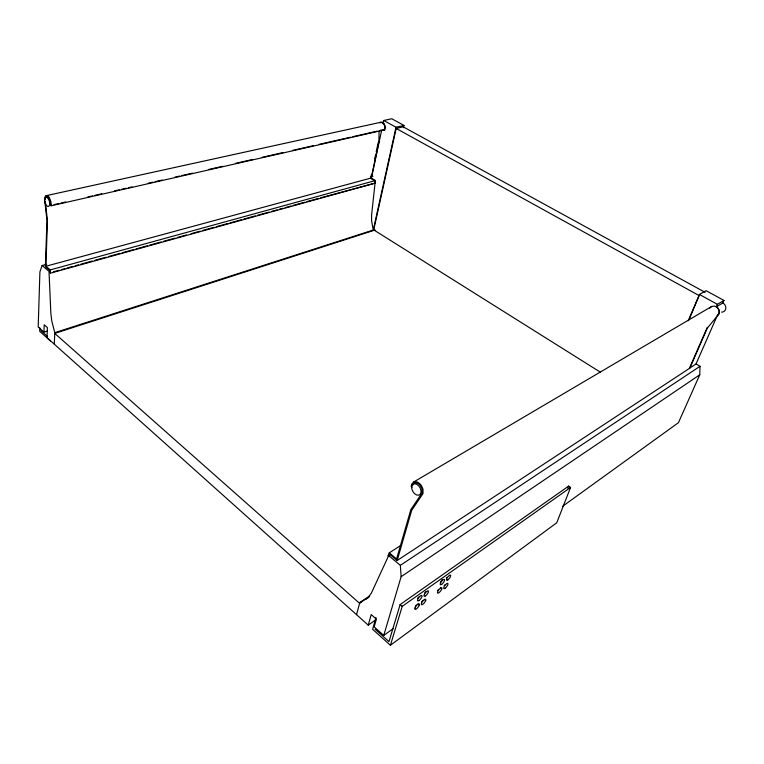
<?xml version="1.0" encoding="UTF-8"?>
<svg xmlns="http://www.w3.org/2000/svg" width="764" height="764" viewBox="0 0 764 764"><rect width="100%" height="100%" fill="white"/><g stroke="black" fill="none" stroke-linecap="round" stroke-linejoin="round"><path stroke-width="1.15" d="M379.068 131.179L378.906 141.856L371.18 178.002L45.897 266.254L47.454 220.786L45.324 201.667M39.833 327.794L39.718 331.337L50.453 340.954M562.505 506.37L678.451 422.664L699.748 374.818L700.025 366.3L696.099 363.979L689.434 368.267L707.33 327.307M47.349 331.041L43.949 332.13L44.207 324.805L47.368 327.603L46.996 337.64L368.238 625.133L375.067 620.349M45.964 195.727L381.437 122.125A4.489 3.209 78.1 0 1 383.91 123.462L385.18 126.728L384.769 129.823L51.093 205.802L50.997 201.849L49.278 197.523A5.959 2.913 73.6 0 0 46.728 195.584L45.324 196.262L44.579 199.022L46.957 220.385L45.382 266.617L49.813 270.313L50.405 273.178L375.143 183.131L375.43 180.533L371.18 178.002M54.301 344.182L54.779 332.674L51.771 320.899L50.873 313.689L49.001 271.315L42.087 265.519L39.909 271.85L38.2 326.992L43.949 332.13M45.076 199.414L45.821 196.95L47.062 196.529A5.042 2.464 73.6 0 1 49.202 198.373L51.093 205.802M375.239 181.393L371.581 215.142L371.581 220.863L373.271 230.05L396.01 127.244L403.984 125.43L403.459 127.75M370.569 178.337L371.304 174.899M374.732 158.816L375.716 154.213M376.203 151.921L378.17 142.734M371.485 177.859L381.58 130.615A4.307 3.085 78.1 0 1 380.825 130.052M403.984 125.43L391.751 118.745L383.748 120.492L383.251 122.784A4.307 3.085 78.1 0 0 380.864 122.756M705.086 292.316L403.22 126.853L396.191 128.457L373.73 229.897L600.409 372.211M412.512 485.341L414.155 483.115L416.552 482.905A6.59 4.288 59.9 0 1 420.334 485.589L421.986 488.693L422.158 492.847L410.841 509.626L396.583 558.99L389.258 552.869L387.911 555.82L388.723 556.507L389.736 554.301L397.165 560.509L689.806 368.152L707.321 328.081L718.905 314.09L719.211 310.747L717.893 308.169A5.472 4.785 49 0 0 714.225 306.106L711.618 306.479L413.849 481.903L411.892 483.86L411.127 486.496L411.997 487.174M441.726 589.015L441.859 588.471A3.314 1.079 -52.3 0 0 440.198 588.337A3.314 1.079 -52.3 0 0 437.629 591.861L437.495 592.406A3.314 1.079 -52.3 0 0 439.157 592.53A3.314 1.079 -52.3 0 0 441.726 589.015L440.398 587.841M356.54 614.667L359.815 602.576L369.7 595.92M368.238 625.133L371.218 614.571L376.394 619.155L374.179 626.872L383.757 635.419L393.412 628.447M375.983 617.551L372.612 629.316L390.414 645.255L556.727 522.796L570.574 487.451L568.664 486.095L400.126 604.582L388.971 641.617L375.105 629.221M397.165 560.509L411.71 510.314L423.027 493.525L422.969 489.055L421.165 485.321A7.793 5.061 59.9 0 0 416.762 481.874L413.849 481.903M383.757 635.419L401.138 576.677L400.355 565.341L388.685 555.581L371.39 593.045L367.723 598.021L359.815 602.576M390.414 645.255L402.198 606.368L570.574 487.451M567.814 488.263L568.664 486.095M688.24 320.784L699.404 294.426L706.089 290.673L723.947 300.443L722.849 302.945L716.269 306.851A5.252 4.594 49 0 1 719.239 311.177A5.252 4.594 49 0 1 717.348 315.484M688.985 319.724L699.194 295.639L396.191 128.457M716.269 306.851L717.367 304.33L723.947 300.443M696.023 363.941L717.673 314.701M709.689 308.169L711.618 306.479M401.138 576.677L699.748 374.818M361.592 602.013L359.615 603.34L54.75 333.4L375.191 229.974M365.536 599.348L369.489 596.684M400.355 565.341L700.025 366.3M388.685 555.581L390.69 554.282M389.258 552.869L400.288 545.754M379.842 122.756L380.596 122.288M54.779 332.674L374.179 229.754M53.356 271.812L59.095 270.227M61.387 269.587L64.835 268.632M67.127 268.002L72.866 266.407M75.159 265.776L78.606 264.822M80.898 264.191L92.368 261.011M94.669 260.371L106.139 257.201M108.44 256.561L119.91 253.381M122.211 252.75L133.681 249.57M135.982 248.94L147.452 245.76M149.744 245.12L161.223 241.949M163.515 241.309L174.994 238.129M177.286 237.499L186.473 234.959M191.057 233.688L200.235 231.139M202.536 230.508L214.006 227.328M216.308 226.698L227.777 223.518M230.079 222.878L241.548 219.707M243.84 219.067L255.319 215.887M257.611 215.257L269.09 212.077M271.382 211.447L277.122 209.852M279.414 209.221L282.861 208.266M285.153 207.627L290.893 206.041M293.185 205.401L304.664 202.231M306.956 201.591L318.435 198.411M320.727 197.78L375.143 183.131M45.897 266.254L50.271 269.902L375.43 180.533M42.087 265.519L46.68 264.277M370.626 176.818L372.918 176.197M54.072 204.618L58.723 203.558M61.053 203.033L65.704 201.973M87.793 196.95L92.444 195.899M94.774 195.364L101.746 193.779M114.533 190.876L119.184 189.816M121.514 189.291L126.165 188.23M128.486 187.705L131.971 186.903M148.254 183.207L152.905 182.147M155.226 181.622L162.207 180.037M174.994 177.124L179.645 176.073M181.975 175.539L192.433 173.161M208.715 169.465L222.668 166.294M235.455 163.381L252.894 159.418M262.195 157.298L283.129 152.542M292.431 150.432L313.355 145.676M319.171 144.348L350.561 137.214M352.882 136.68L377.301 131.131M379.632 130.606L384.769 129.823M383.748 120.492L396.01 127.244M699.404 294.426L717.367 304.33M371.428 178.852L374.876 180.896M424.326 599.329L425.682 600.475M417.889 603.932L419.245 605.088M400.126 604.582L402.198 606.368M40.96 330.64L47.645 336.609M384.206 124.971L383.719 124.131A3.791 2.712 78.1 0 0 382.401 123.023M50.271 269.902L50.405 273.178M446.94 577.24A3.19 1.05 -52.6 0 1 446.386 577.794M444.753 584.909A3.285 1.07 -52.5 0 1 444.218 585.568M438.555 589.378A3.304 1.089 -52.3 0 1 437.428 590.61M422.607 600.705A3.371 1.117 -51.9 0 1 421.48 601.994M416.437 604.926A3.4 1.136 -51.8 0 1 415.339 606.291M418.72 597.009A3.409 1.146 -51.9 0 1 417.564 598.298M425.672 591.708A3.39 1.136 -52.1 0 1 424.622 593.112M442.232 579.494A3.323 1.098 -52.4 0 1 441.391 580.888M440.857 581.566A3.323 1.098 -52.4 0 1 440.284 582.158M384.302 129.498A3.591 2.569 78.1 0 1 382.468 130.233M383.041 123.405A3.591 2.569 78.1 0 1 384.712 128.829M722.849 302.945A5.205 4.574 48.3 0 1 725.79 308.503A5.205 4.574 48.3 0 1 721.579 312.151M414.995 607.991L414.833 608.564A3.4 1.127 -51.8 0 0 416.485 608.841A3.4 1.127 -51.8 0 0 419.197 605.269L419.35 604.696A3.4 1.127 -51.8 0 0 417.707 604.419A3.4 1.127 -51.8 0 0 414.995 607.991M421.623 602.997L421.384 603.627A3.371 1.117 -52 0 0 422.635 604.41A3.371 1.117 -52 0 0 425.481 601.01L425.72 600.38A3.371 1.117 -52 0 0 424.469 599.587A3.371 1.117 -52 0 0 421.623 602.997M441.735 584.326A3.323 1.098 -52.5 0 0 444.553 579.628A3.323 1.098 -52.5 0 0 440.914 582.34A3.323 1.098 -52.5 0 0 441.735 584.326M425.481 595.901A3.39 1.127 -52.1 0 0 428.451 591.126A3.39 1.127 -52.1 0 0 424.736 593.752A3.39 1.127 -52.1 0 0 425.481 595.901M447.866 579.905A3.199 1.05 -52.6 0 0 450.664 575.378A3.199 1.05 -52.6 0 0 447.226 577.832A3.199 1.05 -52.6 0 0 447.866 579.905M445.097 588.27A3.285 1.07 -52.5 0 0 447.981 583.62A3.285 1.07 -52.5 0 0 444.447 586.15A3.285 1.07 -52.5 0 0 445.097 588.27M419.006 600.514A3.419 1.146 -51.9 0 0 421.995 595.71A3.419 1.146 -51.9 0 0 418.233 598.365A3.419 1.146 -51.9 0 0 419.006 600.514M411.662 487.394A6.236 4.049 60 0 0 418.72 495.167A6.236 4.049 60 0 0 418.71 485.847A6.236 4.049 60 0 0 411.662 487.394M44.513 199.948A4.775 2.33 73.6 0 0 48.361 206.471A4.775 2.33 73.6 0 0 48.485 199.184A4.775 2.33 73.6 0 0 44.513 199.948"/></g></svg>
